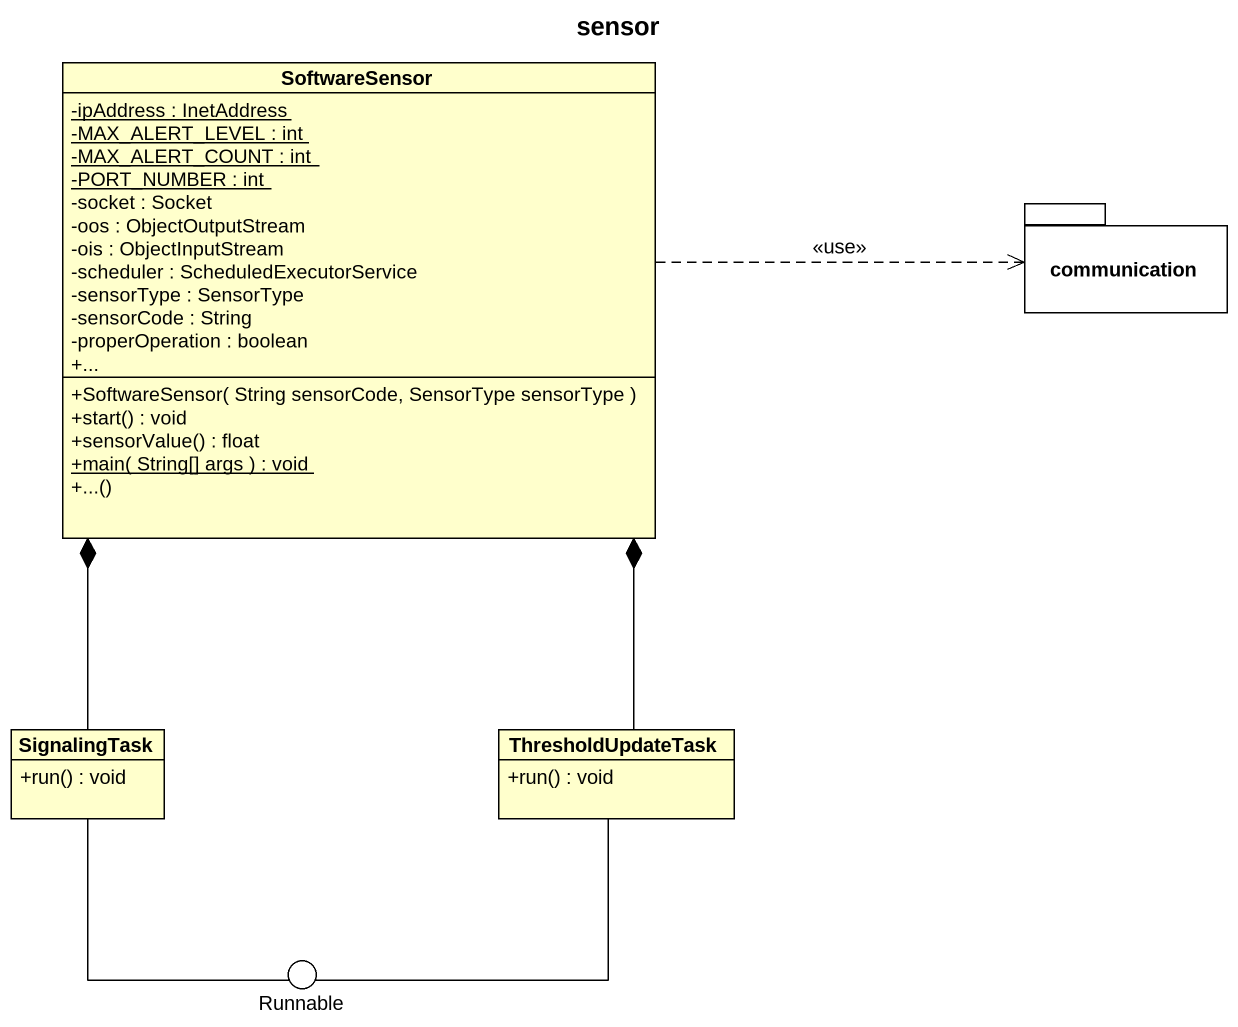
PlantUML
@startuml
title sensor
allowmixing
hide circle
hide empty members
skinparam classAttributeIconSize 0
class SoftwareSensor {
  {static} -ipAddress : InetAddress
  {static} -MAX_ALERT_LEVEL : int
  {static} -MAX_ALERT_COUNT : int
  {static} -PORT_NUMBER : int
  -socket : Socket
  -oos : ObjectOutputStream
  -ois : ObjectInputStream
  -scheduler : ScheduledExecutorService
  -sensorType : SensorType
  -sensorCode : String
  -properOperation : boolean
  +...
  +SoftwareSensor( String sensorCode, SensorType sensorType )
  +start() : void
  +sensorValue() : float
  {static} +main( String[] args ) : void
  +...()
}
package communication {
}
class SignalingTask {
  +run() : void
}
class ThresholdUpdateTask {
  +run() : void
}
() Runnable
SoftwareSensor .right.> communication : <<use>>
SoftwareSensor *-- SignalingTask
SoftwareSensor *-- ThresholdUpdateTask
SignalingTask -- Runnable
ThresholdUpdateTask -- Runnable
@enduml
